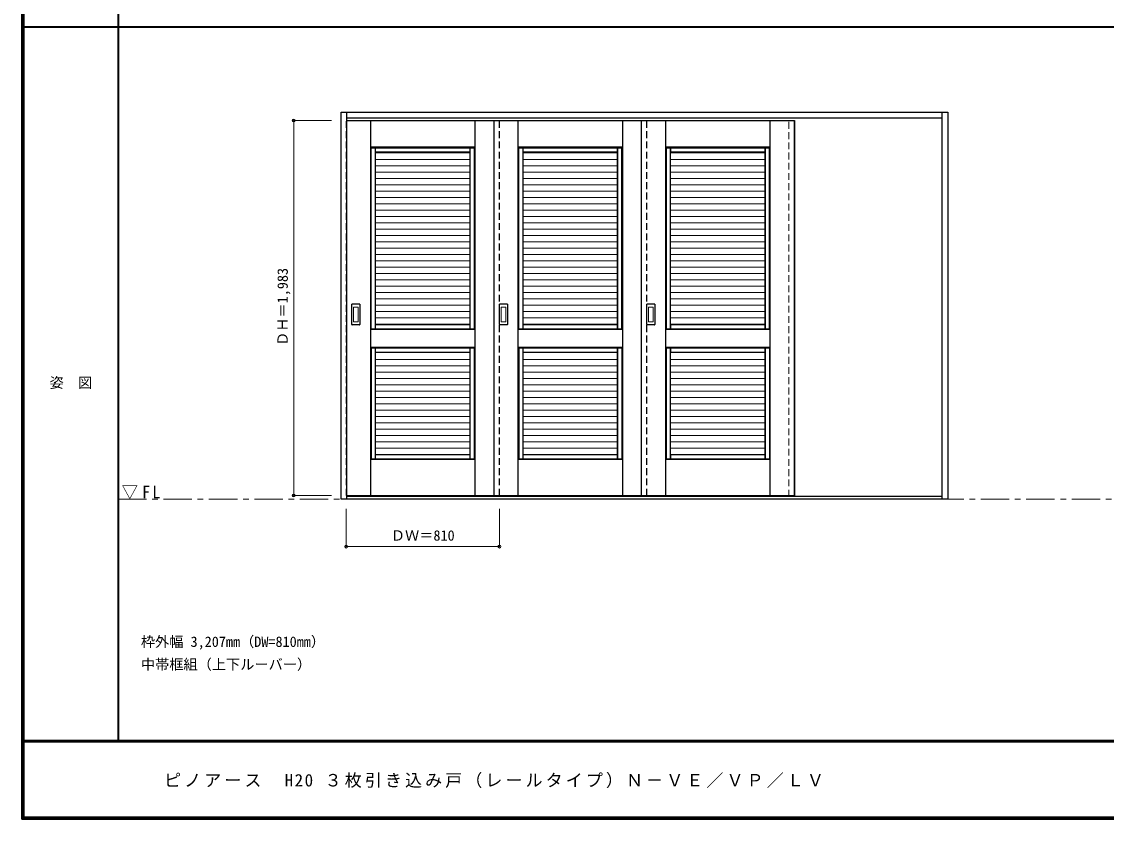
# Model space of a CAD drawing. Units: millimetres, scale not verified. Extents: x -6000 to 5700, y -4307 to 4175.
# Drawn here: x -6000 to -267, y -4205 to 12 of the extents above; entities that cross this region are included whole.
import ezdxf
from ezdxf.enums import TextEntityAlignment as Align

# ---------------------------------------------------------------- set-up
doc = ezdxf.new("R2010")
doc.units = ezdxf.units.MM
doc.header["$LTSCALE"] = 30
doc.header["$PDMODE"] = 32
doc.header["$PDSIZE"] = 15
doc.linetypes.add('CHAIN1', pattern=[8, 5, -1, 1, -1])
doc.linetypes.add('DASHED1', pattern=[1.8, 1.2, -0.6])
for name, color, linetype, lineweight in [('0-1_通り芯', 7, 'CHAIN1', 18), ('0-2_扉', 3, 'Continuous', 25), ('0-3_仕上げ', 7, 'Continuous', 18), ('0-4_枠', 3, 'Continuous', 25), ('0-6_引手', 3, 'Continuous', 25), ('0-B_寸法', 7, 'Continuous', 9), ('F-1_枠', 6, 'Continuous', 40)]:
    doc.layers.add(name, color=color, linetype=linetype, lineweight=lineweight)
doc.layers.add('0-A_文字', color=7, linetype='Continuous')
doc.layers.add('F-A_文字', color=7, linetype='Continuous')
doc.styles.add('ＭＳ ゴシック', font='')
doc.styles.get('ＭＳ ゴシック').set_extended_font_data('MS Gothic')

msp = doc.modelspace()

# ---------------------------------------------------------------- linework, layer by layer
at = {"layer": '0-1_通り芯'}
msp.add_line((-5490, -2513.25), (100, -2513.25), dxfattribs=at)
at = {"layer": '0-2_扉'}
for p, q in [((-4282, -510.25), (-1915, -510.25)), ((-3505, -510.25), (-3505, -2493.25)), ((-2725, -510.25), (-2725, -2493.25)), ((-1915, -510.25), (-1915, -2493.25)), ((-4282, -2493.25), (-1915, -2493.25))]:
    msp.add_line(p, q, dxfattribs=at)
at = {"layer": '0-2_扉', "color": 4, "linetype": 'DASHED1', "lineweight": 9}
for p, q in [((-3475, -2493.25), (-3475, -510.25)), ((-2695, -2493.25), (-2695, -510.25))]:
    msp.add_line(p, q, dxfattribs=at)
msp.add_lwpolyline([(-4282, -2493.25), (-4285, -2493.25), (-4285, -510.25), (-4282, -510.25)], dxfattribs=at)
at = {"layer": '0-3_仕上げ', "color": 4, "linetype": 'DASHED1', "lineweight": 9}
for p, q in [((-4283, -2493.25), (-4283, -510.25)), ((-3477, -2493.25), (-3477, -510.25)), ((-2697, -2493.25), (-2697, -510.25))]:
    msp.add_line(p, q, dxfattribs=at)
at = {"layer": '0-3_仕上げ'}
for p, q in [((-4157, -2493.25), (-4157, -510.25)), ((-4156, -651.25), (-4156, -510.25)), ((-4155, -650.25), (-4155, -510.25)), ((-3605, -650.25), (-3605, -510.25)), ((-3604, -651.25), (-3604, -510.25)), ((-3603, -2493.25), (-3603, -510.25)), ((-3503, -2493.25), (-3503, -510.25)), ((-3377, -2493.25), (-3377, -510.25)), ((-3376, -651.25), (-3376, -510.25)), ((-3375, -650.25), (-3375, -510.25)), ((-2825, -650.25), (-2825, -510.25)), ((-2824, -651.25), (-2824, -510.25)), ((-2823, -2493.25), (-2823, -510.25)), ((-2723, -2493.25), (-2723, -510.25)), ((-2597, -2493.25), (-2597, -510.25)), ((-2596, -651.25), (-2596, -510.25)), ((-2595, -650.25), (-2595, -510.25)), ((-2045, -650.25), (-2045, -510.25)), ((-2044, -651.25), (-2044, -510.25)), ((-2043, -2493.25), (-2043, -510.25)), ((-1917, -2493.25), (-1917, -510.25)), ((-4155, -650.25), (-4156, -651.25)), ((-4156, -651.25), (-4153, -654.25)), ((-4155, -650.25), (-3605, -650.25)), ((-3608, -656.25), (-4152, -656.25)), ((-4152, -656.25), (-4152, -1612.25)), ((-4131, -656.25), (-4131, -1612.25)), ((-3630, -679.21), (-4130, -679.21)), ((-4130, -680.71), (-3630, -680.71)), ((-4129, -677.25), (-3631, -677.25)), ((-3629, -656.25), (-3629, -1612.25)), ((-3608, -656.25), (-3608, -1612.25)), ((-3607, -654.25), (-3604, -651.25)), ((-3605, -650.25), (-3604, -651.25)), ((-3375, -650.25), (-3376, -651.25)), ((-3376, -651.25), (-3373, -654.25)), ((-3375, -650.25), (-2825, -650.25)), ((-2828, -656.25), (-3372, -656.25)), ((-3372, -656.25), (-3372, -1612.25)), ((-3351, -656.25), (-3351, -1612.25)), ((-2850, -679.21), (-3350, -679.21)), ((-3350, -680.71), (-2850, -680.71)), ((-3349, -677.25), (-2851, -677.25)), ((-2849, -656.25), (-2849, -1612.25)), ((-2828, -656.25), (-2828, -1612.25)), ((-2827, -654.25), (-2824, -651.25)), ((-2825, -650.25), (-2824, -651.25)), ((-2595, -650.25), (-2596, -651.25)), ((-2596, -651.25), (-2593, -654.25)), ((-2595, -650.25), (-2045, -650.25)), ((-2048, -656.25), (-2592, -656.25)), ((-2592, -656.25), (-2592, -1612.25)), ((-2571, -656.25), (-2571, -1612.25)), ((-2070, -679.21), (-2570, -679.21)), ((-2570, -680.71), (-2070, -680.71)), ((-2569, -677.25), (-2071, -677.25)), ((-2069, -656.25), (-2069, -1612.25)), ((-2048, -656.25), (-2048, -1612.25)), ((-2047, -654.25), (-2044, -651.25)), ((-2045, -650.25), (-2044, -651.25)), ((-4130, -716.78), (-3630, -716.78)), ((-3350, -716.78), (-2850, -716.78)), ((-2570, -716.78), (-2070, -716.78)), ((-4130, -750.28), (-3630, -750.28)), ((-4130, -783.78), (-3630, -783.78)), ((-3350, -750.28), (-2850, -750.28)), ((-3350, -783.78), (-2850, -783.78)), ((-2570, -750.28), (-2070, -750.28)), ((-2570, -783.78), (-2070, -783.78)), ((-4130, -817.28), (-3630, -817.28)), ((-4130, -850.78), (-3630, -850.78)), ((-3350, -817.28), (-2850, -817.28)), ((-3350, -850.78), (-2850, -850.78)), ((-2570, -817.28), (-2070, -817.28)), ((-2570, -850.78), (-2070, -850.78)), ((-4130, -884.28), (-3630, -884.28)), ((-3350, -884.28), (-2850, -884.28)), ((-2570, -884.28), (-2070, -884.28)), ((-4130, -917.78), (-3630, -917.78)), ((-4130, -951.28), (-3630, -951.28)), ((-3350, -917.78), (-2850, -917.78)), ((-3350, -951.28), (-2850, -951.28)), ((-2570, -917.78), (-2070, -917.78)), ((-2570, -951.28), (-2070, -951.28)), ((-4130, -984.78), (-3630, -984.78)), ((-4130, -1018.28), (-3630, -1018.28)), ((-3350, -984.78), (-2850, -984.78)), ((-3350, -1018.28), (-2850, -1018.28)), ((-2570, -984.78), (-2070, -984.78)), ((-2570, -1018.28), (-2070, -1018.28)), ((-4130, -1051.78), (-3630, -1051.78)), ((-4130, -1085.28), (-3630, -1085.28)), ((-3350, -1051.78), (-2850, -1051.78)), ((-3350, -1085.28), (-2850, -1085.28)), ((-2570, -1051.78), (-2070, -1051.78)), ((-2570, -1085.28), (-2070, -1085.28)), ((-4130, -1118.78), (-3630, -1118.78)), ((-3350, -1118.78), (-2850, -1118.78)), ((-2570, -1118.78), (-2070, -1118.78)), ((-4130, -1152.28), (-3630, -1152.28)), ((-4130, -1185.78), (-3630, -1185.78)), ((-3350, -1152.28), (-2850, -1152.28)), ((-3350, -1185.78), (-2850, -1185.78)), ((-2570, -1152.28), (-2070, -1152.28)), ((-2570, -1185.78), (-2070, -1185.78)), ((-4130, -1219.28), (-3630, -1219.28)), ((-4130, -1252.78), (-3630, -1252.78)), ((-3350, -1219.28), (-2850, -1219.28)), ((-3350, -1252.78), (-2850, -1252.78)), ((-2570, -1219.28), (-2070, -1219.28)), ((-2570, -1252.78), (-2070, -1252.78)), ((-4130, -1286.28), (-3630, -1286.28)), ((-3350, -1286.28), (-2850, -1286.28)), ((-2570, -1286.28), (-2070, -1286.28)), ((-4130, -1319.78), (-3630, -1319.78)), ((-4130, -1353.28), (-3630, -1353.28)), ((-3350, -1319.78), (-2850, -1319.78)), ((-3350, -1353.28), (-2850, -1353.28)), ((-2570, -1319.78), (-2070, -1319.78)), ((-2570, -1353.28), (-2070, -1353.28)), ((-4130, -1386.78), (-3630, -1386.78)), ((-4130, -1420.28), (-3630, -1420.28)), ((-3350, -1386.78), (-2850, -1386.78)), ((-3350, -1420.28), (-2850, -1420.28)), ((-2570, -1386.78), (-2070, -1386.78)), ((-2570, -1420.28), (-2070, -1420.28)), ((-4130, -1453.78), (-3630, -1453.78)), ((-4130, -1487.28), (-3630, -1487.28)), ((-3350, -1453.78), (-2850, -1453.78)), ((-3350, -1487.28), (-2850, -1487.28)), ((-2570, -1453.78), (-2070, -1453.78)), ((-2570, -1487.28), (-2070, -1487.28)), ((-4130, -1520.78), (-3630, -1520.78)), ((-3350, -1520.78), (-2850, -1520.78)), ((-2570, -1520.78), (-2070, -1520.78)), ((-4130, -1554.28), (-3630, -1554.28)), ((-4130, -1587.78), (-3630, -1587.78)), ((-4130, -1590.25), (-4129, -1591.25)), ((-3630, -1590.25), (-3631, -1591.25)), ((-3631, -1591.25), (-3631, -1612.25)), ((-3350, -1554.28), (-2850, -1554.28)), ((-3350, -1587.78), (-2850, -1587.78)), ((-3350, -1590.25), (-3349, -1591.25)), ((-2850, -1590.25), (-2851, -1591.25)), ((-2851, -1591.25), (-2851, -1612.25)), ((-2570, -1554.28), (-2070, -1554.28)), ((-2570, -1587.78), (-2070, -1587.78)), ((-2570, -1590.25), (-2569, -1591.25)), ((-2070, -1590.25), (-2071, -1591.25)), ((-2071, -1591.25), (-2071, -1612.25)), ((-4153, -1612.25), (-4156, -1615.25)), ((-4155, -1616.25), (-4156, -1615.25)), ((-4156, -1709.25), (-4156, -1615.25)), ((-4155, -1708.25), (-4155, -1616.25)), ((-4155, -1616.25), (-3605, -1616.25)), ((-3604, -1615.25), (-3607, -1612.25)), ((-3605, -1616.25), (-3604, -1615.25)), ((-3605, -1708.25), (-3605, -1616.25)), ((-3373, -1612.25), (-3376, -1615.25)), ((-3375, -1616.25), (-3376, -1615.25)), ((-3376, -1709.25), (-3376, -1615.25)), ((-3375, -1708.25), (-3375, -1616.25)), ((-3375, -1616.25), (-2825, -1616.25)), ((-2824, -1615.25), (-2827, -1612.25)), ((-2825, -1616.25), (-2824, -1615.25)), ((-2825, -1708.25), (-2825, -1616.25)), ((-2593, -1612.25), (-2596, -1615.25)), ((-2595, -1616.25), (-2596, -1615.25)), ((-2596, -1709.25), (-2596, -1615.25)), ((-2595, -1708.25), (-2595, -1616.25)), ((-2595, -1616.25), (-2045, -1616.25)), ((-2044, -1615.25), (-2047, -1612.25)), ((-2045, -1616.25), (-2044, -1615.25)), ((-2045, -1708.25), (-2045, -1616.25)), ((-4156, -1709.25), (-4155, -1708.25)), ((-4156, -1709.25), (-4153, -1712.25)), ((-3605, -1708.25), (-4155, -1708.25)), ((-3608, -1714.25), (-4152, -1714.25)), ((-4152, -1714.25), (-4152, -2299.25)), ((-4131, -1714.25), (-4131, -2299.25)), ((-3629, -1714.25), (-3629, -2299.25)), ((-3608, -1714.25), (-3608, -2299.25)), ((-3604, -1709.25), (-3605, -1708.25)), ((-3376, -1709.25), (-3375, -1708.25)), ((-3376, -1709.25), (-3373, -1712.25)), ((-2825, -1708.25), (-3375, -1708.25)), ((-2828, -1714.25), (-3372, -1714.25)), ((-3372, -1714.25), (-3372, -2299.25)), ((-3351, -1714.25), (-3351, -2299.25)), ((-2849, -1714.25), (-2849, -2299.25)), ((-2828, -1714.25), (-2828, -2299.25)), ((-2824, -1709.25), (-2825, -1708.25)), ((-2596, -1709.25), (-2595, -1708.25)), ((-2596, -1709.25), (-2593, -1712.25)), ((-2045, -1708.25), (-2595, -1708.25)), ((-2048, -1714.25), (-2592, -1714.25)), ((-2592, -1714.25), (-2592, -2299.25)), ((-2571, -1714.25), (-2571, -2299.25)), ((-2069, -1714.25), (-2069, -2299.25)), ((-2048, -1714.25), (-2048, -2299.25)), ((-2044, -1709.25), (-2045, -1708.25)), ((-3630, -1737.21), (-4130, -1737.21)), ((-4130, -1773.29), (-3630, -1773.29)), ((-4129, -1735.25), (-3631, -1735.25)), ((-2850, -1737.21), (-3350, -1737.21)), ((-3350, -1773.29), (-2850, -1773.29)), ((-3349, -1735.25), (-2851, -1735.25)), ((-2070, -1737.21), (-2570, -1737.21)), ((-2570, -1773.29), (-2070, -1773.29)), ((-2569, -1735.25), (-2071, -1735.25)), ((-4130, -1806.79), (-3630, -1806.79)), ((-3350, -1806.79), (-2850, -1806.79)), ((-2570, -1806.79), (-2070, -1806.79)), ((-4130, -1840.28), (-3630, -1840.28)), ((-4130, -1873.78), (-3630, -1873.78)), ((-3350, -1840.28), (-2850, -1840.28)), ((-3350, -1873.78), (-2850, -1873.78)), ((-2570, -1840.28), (-2070, -1840.28)), ((-2570, -1873.78), (-2070, -1873.78)), ((-4130, -1907.28), (-3630, -1907.28)), ((-4130, -1940.78), (-3630, -1940.78)), ((-3350, -1907.28), (-2850, -1907.28)), ((-3350, -1940.78), (-2850, -1940.78)), ((-2570, -1907.28), (-2070, -1907.28)), ((-2570, -1940.78), (-2070, -1940.78)), ((-4130, -1974.28), (-3630, -1974.28)), ((-3350, -1974.28), (-2850, -1974.28)), ((-2570, -1974.28), (-2070, -1974.28)), ((-4130, -2007.78), (-3630, -2007.78)), ((-4130, -2041.28), (-3630, -2041.28)), ((-3350, -2007.78), (-2850, -2007.78)), ((-3350, -2041.28), (-2850, -2041.28)), ((-2570, -2007.78), (-2070, -2007.78)), ((-2570, -2041.28), (-2070, -2041.28)), ((-4130, -2074.78), (-3630, -2074.78)), ((-4130, -2108.28), (-3630, -2108.28)), ((-3350, -2074.78), (-2850, -2074.78)), ((-3350, -2108.28), (-2850, -2108.28)), ((-2570, -2074.78), (-2070, -2074.78)), ((-2570, -2108.28), (-2070, -2108.28)), ((-4130, -2141.78), (-3630, -2141.78)), ((-4130, -2175.28), (-3630, -2175.28)), ((-3350, -2141.78), (-2850, -2141.78)), ((-3350, -2175.28), (-2850, -2175.28)), ((-2570, -2141.78), (-2070, -2141.78)), ((-2570, -2175.28), (-2070, -2175.28)), ((-4130, -2208.78), (-3630, -2208.78)), ((-3350, -2208.78), (-2850, -2208.78)), ((-2570, -2208.78), (-2070, -2208.78)), ((-4130, -2242.28), (-3630, -2242.28)), ((-4130, -2275.78), (-3630, -2275.78)), ((-4130, -2277.25), (-4129, -2278.25)), ((-3631, -2278.25), (-4129, -2278.25)), ((-4129, -2278.25), (-4129, -2299.25)), ((-3630, -2277.25), (-3631, -2278.25)), ((-3631, -2278.25), (-3631, -2299.25)), ((-3350, -2242.28), (-2850, -2242.28)), ((-3350, -2275.78), (-2850, -2275.78)), ((-3350, -2277.25), (-3349, -2278.25)), ((-2851, -2278.25), (-3349, -2278.25)), ((-3349, -2278.25), (-3349, -2299.25)), ((-2850, -2277.25), (-2851, -2278.25)), ((-2851, -2278.25), (-2851, -2299.25)), ((-2570, -2242.28), (-2070, -2242.28)), ((-2570, -2275.78), (-2070, -2275.78)), ((-2570, -2277.25), (-2569, -2278.25)), ((-2071, -2278.25), (-2569, -2278.25)), ((-2569, -2278.25), (-2569, -2299.25)), ((-2070, -2277.25), (-2071, -2278.25)), ((-2071, -2278.25), (-2071, -2299.25)), ((-4153, -2299.25), (-4156, -2302.25)), ((-4156, -2493.25), (-4156, -2302.25)), ((-4155, -2303.25), (-4156, -2302.25)), ((-4155, -2493.25), (-4155, -2303.25)), ((-4155, -2303.25), (-3605, -2303.25)), ((-3604, -2302.25), (-3607, -2299.25)), ((-3605, -2303.25), (-3604, -2302.25)), ((-3605, -2493.25), (-3605, -2303.25)), ((-3604, -2493.25), (-3604, -2302.25)), ((-3373, -2299.25), (-3376, -2302.25)), ((-3376, -2493.25), (-3376, -2302.25)), ((-3375, -2303.25), (-3376, -2302.25)), ((-3375, -2493.25), (-3375, -2303.25)), ((-3375, -2303.25), (-2825, -2303.25)), ((-2824, -2302.25), (-2827, -2299.25)), ((-2825, -2303.25), (-2824, -2302.25)), ((-2825, -2493.25), (-2825, -2303.25)), ((-2824, -2493.25), (-2824, -2302.25)), ((-2593, -2299.25), (-2596, -2302.25)), ((-2596, -2493.25), (-2596, -2302.25)), ((-2595, -2303.25), (-2596, -2302.25)), ((-2595, -2493.25), (-2595, -2303.25)), ((-2595, -2303.25), (-2045, -2303.25)), ((-2044, -2302.25), (-2047, -2299.25)), ((-2045, -2303.25), (-2044, -2302.25)), ((-2045, -2493.25), (-2045, -2303.25)), ((-2044, -2493.25), (-2044, -2302.25))]:
    msp.add_line(p, q, dxfattribs=at)
at = {"layer": '0-3_仕上げ', "color": 3, "lineweight": 25}
for p, q in [((-4153, -1612.25), (-4153, -654.25)), ((-4153, -654.25), (-3607, -654.25)), ((-4130, -1612.25), (-4130, -654.25)), ((-3630, -678.25), (-4130, -678.25)), ((-3630, -1612.25), (-3630, -654.25)), ((-3607, -1612.25), (-3607, -654.25)), ((-3373, -1612.25), (-3373, -654.25)), ((-3373, -654.25), (-2827, -654.25)), ((-3350, -1612.25), (-3350, -654.25)), ((-2850, -678.25), (-3350, -678.25)), ((-2850, -1612.25), (-2850, -654.25)), ((-2827, -1612.25), (-2827, -654.25)), ((-2593, -1612.25), (-2593, -654.25)), ((-2593, -654.25), (-2047, -654.25)), ((-2570, -1612.25), (-2570, -654.25)), ((-2070, -678.25), (-2570, -678.25)), ((-2070, -1612.25), (-2070, -654.25)), ((-2047, -1612.25), (-2047, -654.25)), ((-3630, -1590.25), (-4130, -1590.25)), ((-2850, -1590.25), (-3350, -1590.25)), ((-2070, -1590.25), (-2570, -1590.25)), ((-4153, -1612.25), (-3607, -1612.25)), ((-3373, -1612.25), (-2827, -1612.25)), ((-2593, -1612.25), (-2047, -1612.25)), ((-4153, -1712.25), (-4153, -2299.25)), ((-3607, -1712.25), (-4153, -1712.25)), ((-4130, -2299.25), (-4130, -1712.25)), ((-3630, -2299.25), (-3630, -1712.25)), ((-3607, -1712.25), (-3607, -2299.25)), ((-3373, -1712.25), (-3373, -2299.25)), ((-2827, -1712.25), (-3373, -1712.25)), ((-3350, -2299.25), (-3350, -1712.25)), ((-2850, -2299.25), (-2850, -1712.25)), ((-2827, -1712.25), (-2827, -2299.25)), ((-2593, -1712.25), (-2593, -2299.25)), ((-2047, -1712.25), (-2593, -1712.25)), ((-2570, -2299.25), (-2570, -1712.25)), ((-2070, -2299.25), (-2070, -1712.25)), ((-2047, -1712.25), (-2047, -2299.25)), ((-3630, -1736.25), (-4130, -1736.25)), ((-2850, -1736.25), (-3350, -1736.25)), ((-2070, -1736.25), (-2570, -1736.25)), ((-3630, -2277.25), (-4130, -2277.25)), ((-2850, -2277.25), (-3350, -2277.25)), ((-2070, -2277.25), (-2570, -2277.25)), ((-4153, -2299.25), (-3607, -2299.25)), ((-3373, -2299.25), (-2827, -2299.25)), ((-2593, -2299.25), (-2047, -2299.25))]:
    msp.add_line(p, q, dxfattribs=at)
at = {"layer": '0-3_仕上げ'}
for points in [[(-4130, -678.25), (-4129, -677.25), (-4129, -656.25)], [(-3630, -678.25), (-3631, -677.25), (-3631, -656.25)], [(-3350, -678.25), (-3349, -677.25), (-3349, -656.25)], [(-2850, -678.25), (-2851, -677.25), (-2851, -656.25)], [(-2570, -678.25), (-2569, -677.25), (-2569, -656.25)], [(-2070, -678.25), (-2071, -677.25), (-2071, -656.25)], [(-3631, -1591.25), (-4129, -1591.25), (-4129, -1612.25)], [(-2851, -1591.25), (-3349, -1591.25), (-3349, -1612.25)], [(-2071, -1591.25), (-2569, -1591.25), (-2569, -1612.25)], [(-3607, -1712.25), (-3604, -1709.25), (-3604, -1615.25)], [(-2827, -1712.25), (-2824, -1709.25), (-2824, -1615.25)], [(-2047, -1712.25), (-2044, -1709.25), (-2044, -1615.25)], [(-4130, -1736.25), (-4129, -1735.25), (-4129, -1714.25)], [(-3630, -1736.25), (-3631, -1735.25), (-3631, -1714.25)], [(-3350, -1736.25), (-3349, -1735.25), (-3349, -1714.25)], [(-2850, -1736.25), (-2851, -1735.25), (-2851, -1714.25)], [(-2570, -1736.25), (-2569, -1735.25), (-2569, -1714.25)], [(-2070, -1736.25), (-2071, -1735.25), (-2071, -1714.25)]]:
    msp.add_lwpolyline(points, dxfattribs=at)
at = {"layer": '0-4_枠'}
for p, q in [((-4312, -2513.25), (-4312, -466.25)), ((-4312, -466.25), (-1105, -466.25)), ((-4282, -2513.25), (-4282, -466.25)), ((-4282, -496.25), (-1135, -496.25)), ((-1135, -2513.25), (-1135, -466.25)), ((-1105, -466.25), (-1105, -2513.25)), ((-1105, -2513.25), (-4312, -2513.25)), ((-1135, -2498.25), (-4282, -2498.25))]:
    msp.add_line(p, q, dxfattribs=at)
at = {"layer": '0-4_枠', "color": 4, "linetype": 'DASHED1', "lineweight": 9}
for p, q in [((-1945, -2498.25), (-1945, -496.25)), ((-1915, -2498.25), (-1915, -496.25))]:
    msp.add_line(p, q, dxfattribs=at)
at = {"layer": '0-6_引手'}
for p, q in [((-4255, -1589.25), (-4255, -1482.25)), ((-4214.5, -1480.75), (-4253.5, -1480.75)), ((-4213, -1482.25), (-4213, -1589.25)), ((-3475, -1589.25), (-3475, -1482.25)), ((-3434.5, -1480.75), (-3473.5, -1480.75)), ((-3433, -1482.25), (-3433, -1589.25)), ((-2695, -1589.25), (-2695, -1482.25)), ((-2654.5, -1480.75), (-2693.5, -1480.75)), ((-2653, -1482.25), (-2653, -1589.25)), ((-4214.5, -1590.75), (-4253.5, -1590.75)), ((-3434.5, -1590.75), (-3473.5, -1590.75)), ((-2654.5, -1590.75), (-2693.5, -1590.75))]:
    msp.add_line(p, q, dxfattribs=at)
at = {"layer": '0-6_引手', "color": 7, "lineweight": 18}
for p, q in [((-4246.5, -1573.25), (-4246.5, -1498.25)), ((-4223, -1496.75), (-4245, -1496.75)), ((-4221.5, -1498.25), (-4221.5, -1573.25)), ((-3466.5, -1573.25), (-3466.5, -1498.25)), ((-3443, -1496.75), (-3465, -1496.75)), ((-3441.5, -1498.25), (-3441.5, -1573.25)), ((-2686.5, -1573.25), (-2686.5, -1498.25)), ((-2663, -1496.75), (-2685, -1496.75)), ((-2661.5, -1498.25), (-2661.5, -1573.25)), ((-4223, -1574.75), (-4245, -1574.75)), ((-3443, -1574.75), (-3465, -1574.75)), ((-2663, -1574.75), (-2685, -1574.75))]:
    msp.add_line(p, q, dxfattribs=at)
at = {"layer": '0-6_引手'}
for centre, start, end in [((-4253.5, -1482.25), 90, 180), ((-4214.5, -1482.25), 0, 90), ((-3473.5, -1482.25), 90, 180), ((-3434.5, -1482.25), 0, 90), ((-2693.5, -1482.25), 90, 180), ((-2654.5, -1482.25), 0, 90), ((-4253.5, -1589.25), 180, 270), ((-4214.5, -1589.25), 270, 0), ((-3473.5, -1589.25), 180, 270), ((-3434.5, -1589.25), 270, 0), ((-2693.5, -1589.25), 180, 270), ((-2654.5, -1589.25), 270, 0)]:
    msp.add_arc(centre, 1.5, start, end, dxfattribs=at)
at = {"layer": '0-6_引手', "color": 7, "lineweight": 18}
for centre, start, end in [((-4245, -1498.25), 90, 180), ((-4223, -1498.25), 0, 90), ((-3465, -1498.25), 90, 180), ((-3443, -1498.25), 0, 90), ((-2685, -1498.25), 90, 180), ((-2663, -1498.25), 0, 90), ((-4245, -1573.25), 180, 270), ((-4223, -1573.25), 270, 0), ((-3465, -1573.25), 180, 270), ((-3443, -1573.25), 270, 0), ((-2685, -1573.25), 180, 270), ((-2663, -1573.25), 270, 0)]:
    msp.add_arc(centre, 1.5, start, end, dxfattribs=at)
at = {"layer": '0-B_寸法', "color": 4}
for p, q in [((-4562, -510.25), (-4362, -510.25)), ((-4562, -510.25), (-4562, -2493.25)), ((-4562, -2493.25), (-4362, -2493.25)), ((-4285, -2763.25), (-4285, -2563.25))]:
    msp.add_line(p, q, dxfattribs=at)
msp.add_lwpolyline([(-4285, -2763.25), (-3475, -2763.25), (-3475, -2563.25)], dxfattribs=at)
at = {"layer": '0-B_寸法'}
for p in [(-4562, -510.25), (-4562, -2493.25), (-4285, -2763.25), (-3475, -2763.25)]:
    msp.add_point(p, dxfattribs=at)
at = {"layer": 'F-1_枠'}
for p, q in [((-6000, 4175), (-6000, -4205)), ((-5995, 4175), (-5995, -4205)), ((-5990, 4175), (-5990, -4205)), ((-5490, 4175), (-5490, -3790)), ((-6000, -15.5), (5700, -15.5)), ((5700, -3790), (-6000, -3790)), ((5700, -3795), (-6000, -3795)), ((5700, -4195), (-6000, -4195)), ((5700, -4200), (-6000, -4200)), ((5700, -4205), (-6000, -4205))]:
    msp.add_line(p, q, dxfattribs=at)

# ---------------------------------------------------------------- texts
at = {"layer": '0-A_文字', "style": 'ＭＳ ゴシック'}
for s, p in [('枠外幅 3,207mm（DW=810mm）', (-5370, -3310)), ('中帯框組（上下ルーバー）', (-5370, -3430))]:
    msp.add_text(s, height=54.99, dxfattribs=at).set_placement(p, align=Align.BOTTOM_LEFT)
at = {"layer": '0-A_文字', "insert": (-5471.25, -2513.25), "char_height": 65.98, "attachment_point": 7, "style": 'ＭＳ ゴシック'}
msp.add_mtext('\\T1.26;\\W0.95;▽FL', dxfattribs=at)
at = {"layer": '0-B_寸法', "style": 'ＭＳ ゴシック'}
msp.add_text('ＤＨ＝1,983', height=54.99, rotation=90, dxfattribs=at).set_placement((-4577, -1702), align=Align.BOTTOM_LEFT)
msp.add_text('ＤＷ＝810', height=54.99, dxfattribs=at).set_placement((-4048.75, -2748.25), align=Align.BOTTOM_LEFT)
at = {"layer": 'F-A_文字', "style": 'ＭＳ ゴシック'}
msp.add_text('姿\u3000図', height=54.99, dxfattribs=at).set_placement((-5852.5, -1940.25), align=Align.BOTTOM_LEFT)
at = {"layer": 'F-A_文字', "insert": (-5247.55, -4040), "char_height": 65.98, "attachment_point": 7, "style": 'ＭＳ ゴシック'}
msp.add_mtext('\\T1.18;ピノアース\u3000H20\\~３枚引き込み戸（レールタイプ）Ｎ－ＶＥ／ＶＰ／ＬＶ', dxfattribs=at)

doc.saveas('drawing.dxf')
